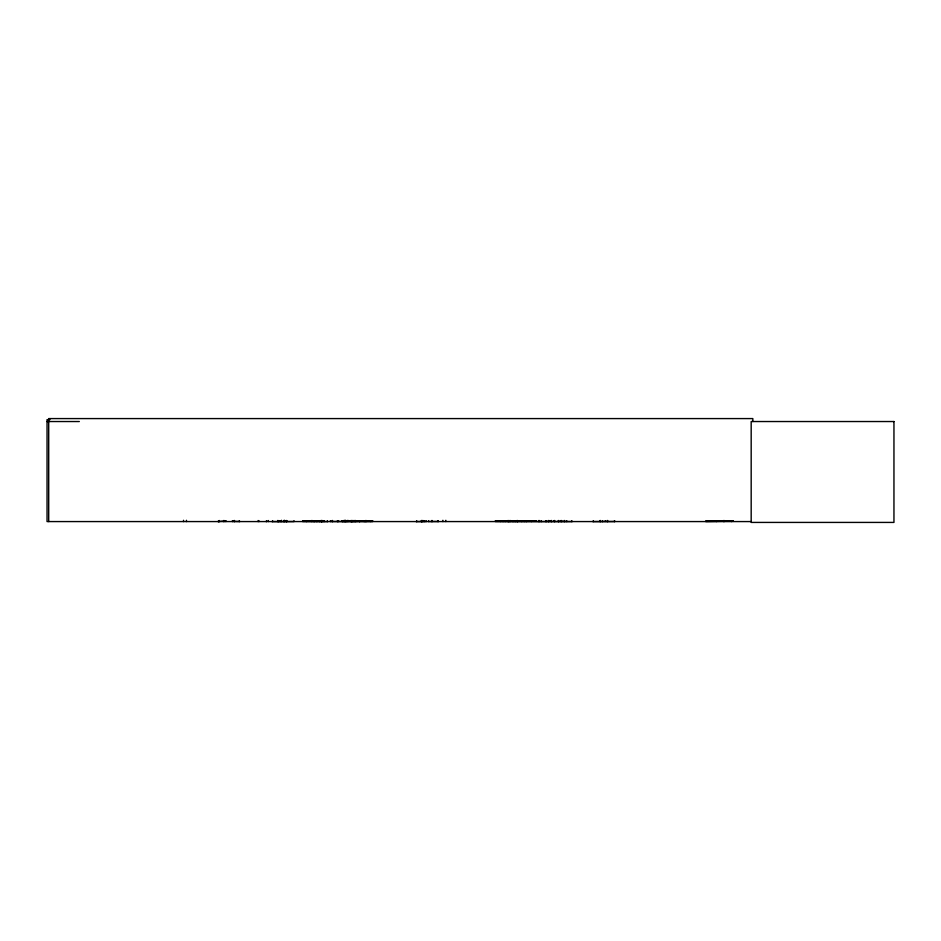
<?xml version="1.0" encoding="UTF-8"?>
<svg xmlns="http://www.w3.org/2000/svg" width="941" height="941" viewBox="0 0 941 941"><rect width="100%" height="100%" fill="white"/><g stroke="black" fill="none" stroke-linecap="round" stroke-linejoin="round"><path stroke-width="1.41" d="M278.912 521.443L278.912 520.738M337.666 521.537L337.666 520.738M352.793 521.537L352.804 520.738M500.6 521.537L500.612 520.738M515.739 521.537L515.739 520.738M705.715 521.549L733.133 521.126L705.726 521.126M733.133 521.126L733.063 520.773M218.03 521.573L225.758 520.808M554.261 521.443L554.131 520.738M592.759 521.573L615.002 521.49M605.157 521.443L605.251 520.738M416.098 521.573L426.085 521.467M313.8 521.467L313.635 520.738L313.553 521.467M271.867 521.573L294.051 521.537L294.039 520.738M278.042 521.467L278.007 520.526M350.393 521.443L350.417 520.738M356.416 521.467L356.368 520.738M345.029 521.443L344.935 520.314M266.468 521.443L266.503 520.808M541.122 521.467L541.181 520.808L541.228 521.573M416.581 521.467L416.663 520.808L416.745 521.573M545.615 521.467L545.698 520.808M314.282 521.467L314.365 520.808M346.359 521.467L346.453 520.808M278.536 521.467L278.618 520.808M286.017 521.467L286.111 520.808M316.752 521.467L316.846 520.808M323.88 521.467L323.975 520.808M218.747 521.467L218.841 520.808M342.03 521.467L342.136 520.808M265.927 521.467L266.397 521.467M49.991 419.639L47.05 419.639L47.05 521.573L751.365 521.573M47.05 421.533L79.326 421.533M302.602 520.914L321.434 520.914M353.922 520.914L372.754 520.914M495.319 520.914L536.299 520.914M302.555 521.161L321.469 521.185M353.887 521.161L372.801 521.185M495.284 521.185L536.335 521.185M705.726 521.326L733.133 521.326M232.403 521.573L232.403 520.738L232.498 521.361L239.99 521.467M302.579 521.514L328.056 521.537M372.777 521.514L330.467 521.467M495.307 521.514L572.246 521.537M364.332 521.467L364.238 520.808L364.143 521.573M357.039 521.467L357.11 520.738M350.534 521.443L350.522 520.738M342.947 521.467L342.853 520.808M359.603 521.467L359.509 520.808L359.427 521.573M319.575 521.467L319.481 520.808M558.578 521.467L558.495 520.808M526.419 521.467L526.337 520.808M438.624 521.467L428.696 521.467M438.188 521.467L438.106 520.808M614.626 521.467L614.567 520.808M602.652 521.467L602.593 520.808L602.522 521.573M522.561 521.443L522.49 520.738M510.375 521.467L510.269 520.526M561.965 521.443L561.906 520.738M548.862 521.443L548.85 520.526M345.994 521.443L345.994 520.526M347.864 521.443L347.876 520.314M752.835 421.533L752.835 418.58L48.709 418.58L48.709 521.573M731.51 520.738L731.51 521.573M724.205 520.526L724.205 521.573M723.688 520.526L723.688 521.573M716.383 520.738L716.383 521.573M614.497 520.738L614.497 521.573M607.698 520.526L607.698 521.573M607.274 520.526L607.274 521.573M600.499 520.526L600.499 521.573M600.076 520.526L600.076 521.573M593.277 520.738L593.277 521.573M571.822 520.738L571.822 521.573M566.753 520.738L566.753 521.573M564.659 520.526L564.659 521.573M564.2 520.526L564.259 521.573M561.33 520.526L561.33 521.573M561.036 520.526L561.036 521.573M558.766 520.526L558.719 521.573M558.319 520.526L558.413 521.573M554.731 520.526L554.731 521.573M554.284 520.526L554.331 521.573M551.508 520.526L551.508 521.573M551.214 520.526L551.214 521.573L551.144 520.738M548.791 520.738L548.791 521.573M548.391 520.526L548.391 521.573M546.58 520.738L546.58 521.573M545.792 520.738L545.792 521.573M539.275 520.526L539.275 521.573M538.746 520.526L538.746 521.573M531.442 520.738L531.442 521.573M526.242 520.738L526.242 521.573M524.278 520.738L524.278 521.573M521.549 520.738L521.549 521.573M517.785 520.738L517.785 521.573M517.468 520.526L517.468 521.573M517.056 520.526L517.056 521.573M515.021 520.738L515.021 521.573M513.704 520.738L513.704 521.573M512.304 520.738L512.304 521.573M509.857 520.526L509.94 521.573M508.999 520.738L508.999 521.573M508.434 520.526L508.446 521.573M507.905 520.526L507.928 521.573M505.235 520.738L505.235 521.573M503.047 520.738L503.047 521.573M445.822 520.314L445.822 521.573M442.882 520.314L442.882 521.573M438.024 520.738L438.024 521.573M432.131 520.526L432.131 521.573M431.801 520.526L431.801 521.573M428.531 520.738L428.531 521.573M426.238 520.738L426.238 521.573M424.567 520.738L424.567 521.573M422.968 520.526L422.968 521.573M422.638 520.526L422.638 521.573M421.639 520.738L421.639 521.573M421.497 520.526L421.497 521.573M421.403 520.526L421.403 521.573M370.73 520.738L370.73 521.573M366.037 520.526L366.037 521.573M365.802 520.526L365.802 521.573M359.78 520.738L359.78 521.573M355.439 520.526L355.439 521.573M355.216 520.526L355.216 521.573M354.157 520.526L354.157 521.573M353.887 520.526L353.887 521.573M352.428 520.526L352.428 521.573M351.946 520.526L351.946 521.573M351.475 520.738L351.475 521.573M351.299 520.526L351.299 521.573M351.04 520.526L351.04 521.573M348.888 520.738L348.888 521.573M347.629 520.738L347.629 521.573M346.547 520.738L346.547 521.573M345.488 520.526L345.512 521.573M345.276 520.526L345.159 521.573M345.006 520.526L344.982 521.573M344.135 520.526L344.135 521.573M343.865 520.526L343.865 521.573M342.759 520.738L342.759 521.573M342.242 520.738L342.242 521.573M338.595 520.738L338.595 521.573M337.407 520.738L337.407 521.573M332.491 520.526L332.491 521.573M332.244 520.526L332.244 521.573M330.279 520.738L330.279 521.573M327.468 520.738L327.339 521.573M324.057 520.738L324.057 521.573M322.069 520.526L322.104 521.573M321.469 520.526L321.469 521.573M320.999 520.526L320.999 521.573M319.399 520.738L319.399 521.573M316.941 520.738L316.941 521.573M314.459 520.738L314.459 521.573M312.059 520.526L312.012 521.208M311.777 520.526L311.777 521.573M306.519 520.738L306.519 521.573M286.205 520.526L286.193 521.573M284.405 520.314L284.405 521.573M284.041 520.526L284.041 521.573M283.782 520.526L283.782 521.573M281.465 520.314L281.465 521.573M280.242 520.738L280.242 521.573M278.712 520.738L278.712 521.573M277.736 520.526L277.736 521.573M272.596 520.738L272.596 521.573M268.338 520.526L268.338 521.573M266.703 520.738L266.609 521.573M259.01 520.738L258.963 521.573M258.152 520.526L258.152 521.573M239.308 520.738L239.308 521.573M234.474 520.526L234.474 521.573M234.238 520.526L234.238 521.573M225.84 520.738L225.84 521.573M224.005 520.526L224.005 521.573M223.77 520.526L223.77 521.573M219.312 520.526L219.312 521.573M218.935 520.738L218.935 521.573M218.453 520.738L218.5 521.573M186.459 520.314L186.459 521.573M183.519 520.314L183.519 521.573M893.95 421.533L751.177 421.533L751.177 522.42L893.95 522.42L893.95 421.533M321.857 521.573L321.857 520.526L321.798 521.573M286.746 521.573L286.746 520.526L286.723 521.573"/></g></svg>
